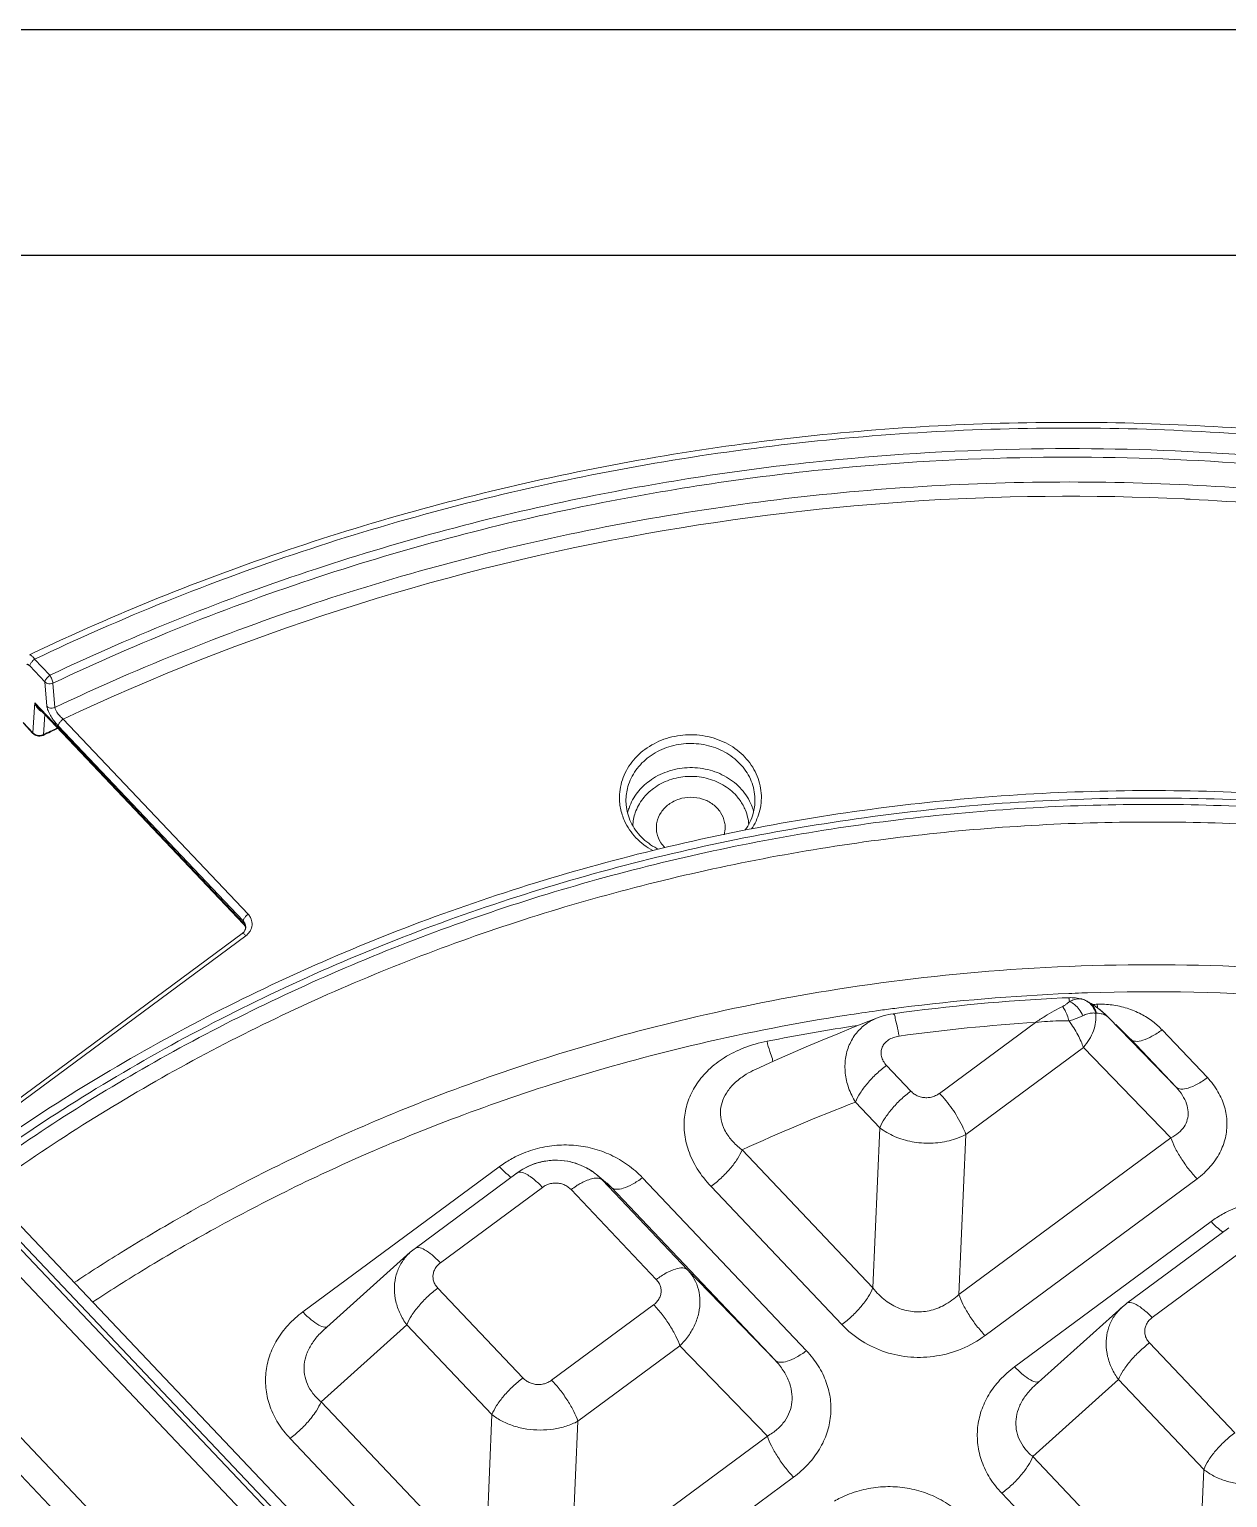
# Model space of a CAD drawing. Header units: millimetres. Extents: x 5536 to 6151, y 463 to 893.
# Drawn here: x 6034.56 to 6062.42, y 859.14 to 893.3 of the extents above; entities that cross this region are included whole.
import ezdxf

# ---------------------------------------------------------------- set-up
doc = ezdxf.new("R2010")
doc.units = ezdxf.units.MM
doc.header["$LTSCALE"] = 0.2
doc.layers.get('0').update_dxf_attribs({"lineweight": 18})
doc.layers.add('CAXA0層', color=7, linetype='Continuous', lineweight=25)

# ---------------------------------------------------------------- blocks, each defined once
blk = doc.blocks.new('321')
at = {"layer": 'CAXA0層'}
for p, q in [((-584, 410), (0, 410)), ((-579, 405), (-5, 405))]:
    blk.add_line(p, q, dxfattribs=at)

msp = doc.modelspace()

# ---------------------------------------------------------------- linework, layer by layer
for p, q in [((6034.622, 878.781), (6034.558, 878.75)), ((6034.681, 878.65), (6035.036, 878.276)), ((6034.567, 878.494), (6034.921, 878.12)), ((6034.921, 878.12), (6034.966, 877.554)), ((6035.107, 878.092), (6035.151, 877.526)), ((6034.676, 877.531), (6034.682, 877.631)), ((6034.682, 877.631), (6039.531, 872.513)), ((6034.636, 876.939), (6034.676, 877.531)), ((6039.541, 872.483), (6034.765, 877.525)), ((6034.916, 877.366), (6034.884, 876.894)), ((6034.411, 877.176), (6034.636, 876.939)), ((6034.418, 877.158), (6034.642, 876.921)), ((6035.229, 877.1), (6039.53, 872.56)), ((6035.343, 877.256), (6039.645, 872.715)), ((6034.771, 876.859), (6034.805, 876.859)), ((6048.43, 875.348), (6048.43, 875.349)), ((6039.53, 872.56), (6039.531, 872.513)), ((6039.505, 872.268), (6024.537, 861.192)), ((6039.594, 872.217), (6024.625, 861.142)), ((6039.588, 872.421), (6039.588, 872.42)), ((6059.03, 870.884), (6059.065, 870.885)), ((6059.069, 870.73), (6059.069, 870.73)), ((6059.178, 870.68), (6059.165, 870.687)), ((6057.953, 870.2), (6055.722, 868.549)), ((6059.649, 870.316), (6059.616, 870.348)), ((6059.649, 870.316), (6059.617, 870.347)), ((6059.649, 870.316), (6061.22, 868.693)), ((6059.819, 870.148), (6059.948, 870.02)), ((6060.146, 869.826), (6059.85, 870.118)), ((6059.948, 870.02), (6060.129, 869.842)), ((6060.129, 869.842), (6060.145, 869.826)), ((6060.145, 869.826), (6060.166, 869.806)), ((6060.146, 869.826), (6060.166, 869.806)), ((6060.166, 869.806), (6061.22, 868.693)), ((6060.895, 870.027), (6061.949, 868.914)), ((6059.066, 869.617), (6056.331, 867.593)), ((6059.066, 869.617), (6061.1, 867.516)), ((6051.876, 869.302), (6051.439, 869.104)), ((6055.056, 868.6), (6054.489, 869.198)), ((6054.333, 867.747), (6053.767, 868.345)), ((6054.333, 867.747), (6054.173, 864.023)), ((6056.331, 867.593), (6056.171, 863.869)), ((6056.171, 863.869), (6061.1, 867.516)), ((6054.173, 864.023), (6051.13, 867.235)), ((6040.918, 863.463), (6045.485, 866.842)), ((6045.898, 866.696), (6043.526, 864.941)), ((6047.72, 866.679), (6047.641, 866.736)), ((6032.987, 866.366), (6058.942, 838.965)), ((6059.034, 839.034), (6033.079, 866.434)), ((6044.116, 864.606), (6046.488, 866.361)), ((6047.957, 866.484), (6047.752, 866.653)), ((6047.883, 866.531), (6049.864, 864.44)), ((6047.95, 866.475), (6048.085, 866.364)), ((6048.085, 866.364), (6051.898, 862.339)), ((6048.814, 866.585), (6052.627, 862.56)), ((6053.451, 863.17), (6050.408, 866.382)), ((6061.71, 866.56), (6056.78, 862.913)), ((6033.712, 866.138), (6059.309, 839.116)), ((6047.154, 866.31), (6049.134, 864.219)), ((6033.076, 865.619), (6058.66, 838.61)), ((6062.035, 865.565), (6057.468, 862.187)), ((6062.448, 865.42), (6060.076, 863.665)), ((6060.666, 863.33), (6063.038, 865.085)), ((6041.398, 863.038), (6043.416, 864.851)), ((6049.864, 864.44), (6051.898, 862.339)), ((6046.036, 861.927), (6044.056, 864.017)), ((6049.074, 863.63), (6046.702, 861.875)), ((6057.948, 861.761), (6059.966, 863.575)), ((6043.333, 863.164), (6041.341, 861.374)), ((6045.314, 861.074), (6043.333, 863.164)), ((6049.684, 862.675), (6047.312, 860.919)), ((6049.684, 862.675), (6051.718, 860.574)), ((6060.606, 862.741), (6062.586, 860.65)), ((6033.001, 861.971), (6057.376, 836.238)), ((6059.883, 861.888), (6057.891, 860.098)), ((6061.864, 859.797), (6059.883, 861.888)), ((6032.789, 861.324), (6057, 835.765)), ((6045.154, 857.349), (6041.341, 861.374)), ((6045.314, 861.074), (6045.154, 857.349)), ((6047.312, 860.919), (6047.151, 857.195)), ((6051.718, 860.574), (6047.151, 857.195)), ((6044.431, 856.496), (6040.619, 860.521)), ((6057.891, 860.098), (6061.704, 856.073)), ((6052.327, 859.618), (6047.761, 856.239)), ((6061.864, 859.797), (6061.704, 856.073)), ((6060.981, 855.22), (6057.169, 859.245))]:
    msp.add_line(p, q)
for points in [[(6034.642, 876.921), (6034.651, 876.912), (6034.677, 876.892), (6034.706, 876.876), (6034.738, 876.865), (6034.771, 876.859)], [(6034.805, 876.859), (6034.838, 876.864), (6034.87, 876.875), (6034.877, 876.878)], [(6059.165, 870.688), (6059.161, 870.69), (6059.139, 870.701), (6059.117, 870.711), (6059.094, 870.721), (6059.069, 870.73)], [(6059.38, 870.55), (6059.311, 870.598), (6059.244, 870.642), (6059.178, 870.68)], [(6059.516, 870.441), (6059.448, 870.497), (6059.38, 870.55)], [(6059.617, 870.347), (6059.583, 870.38), (6059.516, 870.441)], [(6054.278, 870.305), (6054.08, 870.228), (6053.72, 870.085), (6053.357, 869.937), (6052.991, 869.785), (6052.622, 869.628), (6052.251, 869.467), (6051.876, 869.302)], [(6054.647, 870.401), (6054.582, 870.391), (6054.436, 870.358), (6054.296, 870.313), (6054.277, 870.305)], [(6059.37, 870.412), (6059.368, 870.412), (6059.365, 870.411), (6059.363, 870.411), (6059.36, 870.41), (6059.358, 870.409), (6059.355, 870.408)], [(6047.641, 866.736), (6047.51, 866.815), (6047.371, 866.881), (6047.226, 866.932), (6047.076, 866.968), (6046.923, 866.989), (6046.768, 866.993), (6046.613, 866.982), (6046.461, 866.955), (6046.311, 866.913), (6046.167, 866.855), (6046.03, 866.783), (6045.898, 866.696)], [(6043.526, 864.941), (6043.502, 864.923), (6043.415, 864.851)], [(6060.076, 863.665), (6060.052, 863.646), (6059.965, 863.574)]]:
    msp.add_lwpolyline(points)
for centre, radius, start, end in [((6058.742, 826.524), 55.918, 87.2614, 100.5345), ((6058.746, 826.482), 55.959, 87.1304, 87.2678), ((6058.337, 828.434), 53.965, 100.483, 115.2189), ((6034.916, 878.333), 0.395, 126.5528, 134.0451), ((6034.137, 878.249), 0.676, 36.3335, 38.4595), ((6057.614, 829.099), 52.913, 115.0334, 115.4489), ((6057.629, 829.098), 52.932, 115.0516, 115.449), ((6034.795, 877.082), 0.209, 289.2281, 295.2464), ((6050.11, 874.733), 0.627, 344.6529, 0.6543), ((6039.369, 872.36), 0.222, 35.7949, 43.4497), ((6039.364, 872.459), 0.238, 306.4814, 311.4544), ((6039.443, 872.371), 0.146, 5.9615, 16.1542), ((6039.419, 872.42), 0.169, 346.785, 352.0764), ((6039.39, 872.371), 0.199, 6.3387, 10.9681), ((6039.426, 872.419), 0.162, 352.0434, 0.5649), ((6039.366, 872.525), 0.383, 306.4881, 314.0419), ((6060.661, 824.429), 46.483, 92.3878, 97.2097), ((6060.633, 827.369), 43.447, 92.5105, 92.7148), ((6060.666, 824.347), 46.566, 92.0122, 92.3889), ((6058.774, 869.776), 0.999, 74.9033, 92.511), ((6060.666, 824.34), 46.573, 91.8531, 91.9696), ((6060.674, 824.564), 46.349, 79.6481, 91.8719), ((6060.638, 824.628), 46.284, 97.4586, 97.9277), ((6060.642, 824.598), 46.314, 97.2127, 97.4586), ((6060.628, 827.454), 43.362, 92.7134, 97.9279), ((6058.395, 870.95), 0.424, 296.6101, 299.4365), ((6059.176, 869.728), 1.051, 113.0992, 114.4472), ((6058.986, 870.564), 0.183, 74.9303, 79.5621), ((6058.932, 870.327), 0.426, 53.418, 71.2011), ((6058.975, 870.34), 0.395, 51.0719, 61.2888), ((6060.665, 824.431), 46.208, 91.5812, 91.724), ((6058.876, 870.288), 0.494, 14.0467, 20.3835), ((6058.918, 870.303), 0.465, 13.563, 19.9538), ((6059.45, 868.46), 2.163, 82.5115, 91.6022), ((6086.151, 871.498), 26.776, 181.8752, 182.0554), ((6058.253, 868.971), 1.938, 51.215, 53.5653), ((6058.234, 868.947), 1.968, 48.8621, 51.2171), ((6060.607, 824.905), 45.73, 98.5301, 101.2183), ((6060.618, 827.963), 42.321, 93.6107, 97.9298), ((6059.378, 869.841), 0.571, 87.0236, 90.8083), ((6058.224, 868.935), 1.984, 46.532, 48.8626), ((6058.218, 868.929), 1.992, 45.4161, 46.533), ((6072.48, 820.194), 51.66, 111.2373, 114.4108), ((6047.017, 864.77), 2.577, 122.966, 126.4942), ((6047.453, 868.703), 2.708, 223.3974, 225.3914), ((6047.025, 864.759), 2.59, 119.4982, 122.9674), ((6046.801, 865.477), 1.515, 123.2007, 127.1755), ((6046.804, 865.472), 1.522, 115.2953, 123.2049), ((6046.807, 865.508), 1.484, 47.5855, 52.0616), ((6048.304, 864.792), 1.904, 121.8578, 122.6515), ((6046.814, 865.514), 1.475, 43.5431, 47.588), ((6047.055, 865.39), 1.418, 47.0817, 50.4684), ((6047.065, 865.401), 1.403, 43.3653, 47.0837), ((6063.569, 863.492), 2.579, 122.9764, 126.4908), ((6063.575, 863.482), 2.591, 119.5176, 122.9779), ((6064.003, 867.426), 2.708, 223.3973, 225.3913), ((6063.064, 866.394), 1.311, 233.9262, 235.0047), ((6059.129, 860.447), 1.767, 131.9572, 133.5126)]:
    msp.add_arc(centre, radius, start, end)
for points, knots in [([(6109.068, 844.267), (6108.829, 846.207), (6108.059, 850.075), (6106.067, 855.671), (6103.267, 860.987), (6099.71, 865.931), (6095.456, 870.421), (6090.578, 874.38), (6085.16, 877.742), (6079.295, 880.452), (6073.081, 882.464), (6066.623, 883.745), (6060.03, 884.273), (6053.413, 884.041), (6046.884, 883.051), (6040.576, 881.327), (6036.555, 879.701), (6034.622, 878.781)], [0, 0, 0, 0, 13230.204852, 26567.015926, 40060.894135, 53748.911676, 67655.494299, 81787.839476, 96139.152647, 110687.655986, 125399.909521, 140232.502062, 155135.13284, 170053.443041, 184932.457001, 199718.743307, 214202.945581, 214202.945581, 214202.945581, 214202.945581]), ([(6034.681, 878.65), (6036.698, 879.612), (6040.874, 881.292), (6047.413, 883.031), (6054.147, 883.979), (6060.956, 884.12), (6067.72, 883.453), (6074.32, 881.992), (6080.64, 879.759), (6086.565, 876.795), (6091.986, 873.153), (6096.804, 868.897), (6100.931, 864.104), (6104.292, 858.858), (6106.824, 853.256), (6108.219, 848.317), (6108.707, 845.283), (6108.833, 844.238)], [0, 0, 0, 0, 15110.555752, 30347.202588, 45657.869321, 60991.477822, 76294.12151, 91514.383011, 106601.911991, 121510.416948, 136198.767475, 150646.727027, 164854.590661, 178840.509155, 192635.329591, 206286.00108, 213403.311185, 213403.311185, 213403.311185, 213403.311185]), ([(6108.461, 842.489), (6108.342, 844.043), (6107.855, 847.604), (6106.331, 853.053), (6103.792, 858.677), (6100.426, 863.91), (6096.334, 868.638), (6091.645, 872.769), (6086.527, 876.223), (6081.232, 878.933), (6076.044, 880.905), (6071.137, 882.24), (6066.512, 883.073), (6062.027, 883.512), (6057.461, 883.598), (6052.543, 883.288), (6047.054, 882.434), (6041.082, 880.842), (6037.046, 879.23), (6035.036, 878.276)], [0, 0, 0, 0, 11856.998918, 27267.129325, 42867.515249, 58617.938635, 74437.982248, 90270.972605, 106022.512779, 121280.832587, 135418.686165, 148164.692301, 159908.513379, 171122.29924, 182410.171615, 194609.261732, 208564.175585, 224598.605154, 241523.176017, 241523.176017, 241523.176017, 241523.176017]), ([(6108.225, 835.526), (6108.412, 837.362), (6108.528, 841.226), (6107.83, 847.077), (6106.189, 852.945), (6103.658, 858.552), (6100.301, 863.77), (6096.223, 868.483), (6091.547, 872.602), (6086.445, 876.045), (6081.166, 878.748), (6075.993, 880.714), (6071.101, 882.044), (6066.49, 882.875), (6062.018, 883.313), (6057.467, 883.399), (6052.563, 883.09), (6047.091, 882.238), (6041.137, 880.651), (6037.112, 879.044), (6035.107, 878.092)], [0, 0, 0, 0, 13859.603902, 28910.102045, 44075.168964, 59427.452608, 74927.339082, 90495.704952, 106076.828688, 121577.828049, 136593.485856, 150506.594999, 163050.09114, 174607.326792, 185642.871548, 196751.141932, 208755.832404, 222488.040392, 238266.522015, 254927.820591, 254927.820591, 254927.820591, 254927.820591]), ([(6099.398, 864.091), (6098.63, 865.06), (6096.426, 867.614), (6092.35, 871.391), (6087.013, 875.143), (6081.145, 878.214), (6074.857, 880.547), (6068.27, 882.099), (6061.505, 882.843), (6054.684, 882.764), (6047.93, 881.864), (6041.366, 880.156), (6037.175, 878.487), (6035.151, 877.526)], [0, 0, 0, 0, 8362.400845, 22784.821985, 37451.497823, 52355.194797, 67448.705822, 82680.979859, 98002.093186, 113360.086904, 128698.79567, 143964.485196, 159111.671766, 159111.671766, 159111.671766, 159111.671766]), ([(6099.16, 863.897), (6098.41, 864.84), (6096.235, 867.358), (6092.204, 871.099), (6086.9, 874.832), (6081.069, 877.889), (6074.82, 880.213), (6068.274, 881.762), (6063.797, 882.258), (6061.547, 882.371)], [0, 0, 0, 0, 8757.820673, 24179.53348, 39862.177075, 55798.238253, 71937.445146, 88225.295208, 104608.492253, 104608.492253, 104608.492253, 104608.492253]), ([(6034.559, 878.75), (6034.559, 878.751), (6034.572, 878.759), (6034.595, 878.742), (6034.61, 878.73), (6034.613, 878.727)], [0, 0, 0, 0, 745.194022, 37972.876873, 49272.216091, 49272.216091, 49272.216091, 49272.216091]), ([(6034.613, 878.727), (6034.622, 878.719), (6034.64, 878.701), (6034.657, 878.681), (6034.666, 878.67)], [0, 0, 0, 0, 15548.827102, 35237.293618, 35237.293618, 35237.293618, 35237.293618]), ([(6034.502, 878.519), (6034.503, 878.525), (6034.524, 878.538), (6034.545, 878.514), (6034.56, 878.501), (6034.567, 878.494)], [0, 0, 0, 0, 11347.850891, 31922.059455, 49272.37916, 49272.37916, 49272.37916, 49272.37916]), ([(6034.642, 878.616), (6034.636, 878.61), (6034.613, 878.587), (6034.586, 878.552), (6034.571, 878.52), (6034.568, 878.508)], [0, 0, 0, 0, 9678.901291, 35976.819765, 49272.733591, 49272.733591, 49272.733591, 49272.733591]), ([(6035.036, 878.276), (6035.015, 878.26), (6034.979, 878.227), (6034.939, 878.175), (6034.921, 878.137), (6034.921, 878.12)], [0, 0, 0, 0, 19121.555885, 36938.78465, 49276.68056, 49276.68056, 49276.68056, 49276.68056]), ([(6035.107, 878.092), (6035.087, 878.083), (6035.042, 878.071), (6034.975, 878.081), (6034.936, 878.105), (6034.921, 878.12)], [0, 0, 0, 0, 16736.460336, 33411.769154, 49277.577622, 49277.577622, 49277.577622, 49277.577622]), ([(6035.036, 878.276), (6035.044, 878.262), (6035.06, 878.233), (6035.082, 878.186), (6035.099, 878.139), (6035.106, 878.107), (6035.107, 878.092)], [0, 0, 0, 0, 14912.952825, 31830.879115, 48735.768731, 62495.447125, 62495.447125, 62495.447125, 62495.447125]), ([(6034.682, 877.631), (6034.691, 877.618), (6034.707, 877.594), (6034.732, 877.562), (6034.751, 877.539), (6034.762, 877.528), (6034.765, 877.525)], [0, 0, 0, 0, 21379.343724, 40346.267948, 57221.399436, 62494.377195, 62494.377195, 62494.377195, 62494.377195]), ([(6034.682, 877.631), (6034.687, 877.62), (6034.696, 877.599), (6034.711, 877.57), (6034.726, 877.546), (6034.74, 877.525), (6034.755, 877.507), (6034.768, 877.491), (6034.782, 877.478), (6034.797, 877.465), (6034.812, 877.454), (6034.828, 877.444), (6034.842, 877.437), (6034.85, 877.434), (6034.852, 877.434)], [0, 0, 0, 0, 23491.163403, 44081.033388, 62216.350475, 78334.552716, 92856.394236, 106183.059944, 118697.739166, 130767.296684, 142754.802213, 155033.149122, 167995.375, 171510.658726, 171510.658726, 171510.658726, 171510.658726]), ([(6034.966, 877.554), (6034.966, 877.543), (6034.971, 877.518), (6034.983, 877.477), (6035.004, 877.426), (6035.033, 877.367), (6035.073, 877.3), (6035.119, 877.232), (6035.172, 877.164), (6035.21, 877.121), (6035.229, 877.1)], [0, 0, 0, 0, 7192.482706, 16541.581796, 28558.463314, 43352.428125, 60528.228605, 79214.407895, 98345.932879, 117008.815539, 117008.815539, 117008.815539, 117008.815539]), ([(6035.151, 877.526), (6035.131, 877.517), (6035.086, 877.506), (6035.019, 877.515), (6034.981, 877.539), (6034.966, 877.554)], [0, 0, 0, 0, 16737.339966, 33413.221478, 49279.598449, 49279.598449, 49279.598449, 49279.598449]), ([(6035.151, 877.526), (6035.152, 877.52), (6035.155, 877.504), (6035.164, 877.479), (6035.179, 877.448), (6035.201, 877.412), (6035.229, 877.373), (6035.263, 877.332), (6035.302, 877.293), (6035.329, 877.268), (6035.343, 877.256)], [0, 0, 0, 0, 7023.688187, 16157.602433, 27954.323427, 42578.956195, 59695.584277, 78478.691365, 97886.751876, 117012.703416, 117012.703416, 117012.703416, 117012.703416]), ([(6034.636, 876.939), (6034.645, 876.928), (6034.669, 876.908), (6034.712, 876.886), (6034.752, 876.876), (6034.776, 876.874), (6034.782, 876.873)], [0, 0, 0, 0, 16391.500682, 34734.203845, 55203.133136, 62496.984718, 62496.984718, 62496.984718, 62496.984718]), ([(6035.343, 877.256), (6035.323, 877.241), (6035.286, 877.207), (6035.246, 877.155), (6035.229, 877.117), (6035.229, 877.1)], [0, 0, 0, 0, 19380.789358, 37046.94217, 49282.275686, 49282.275686, 49282.275686, 49282.275686]), ([(6034.782, 876.873), (6034.796, 876.873), (6034.823, 876.874), (6034.85, 876.881), (6034.863, 876.885)], [0, 0, 0, 0, 17136.56004, 35242.816613, 35242.816613, 35242.816613, 35242.816613]), ([(6048.872, 876.551), (6049.006, 876.65), (6049.311, 876.81), (6049.817, 876.912), (6050.335, 876.873), (6050.814, 876.695), (6051.21, 876.394), (6051.484, 875.996), (6051.603, 875.539), (6051.571, 875.228), (6051.529, 875.081)], [0, 0, 0, 0, 15015.065572, 30408.514006, 45860.256603, 61049.100745, 75743.633149, 89886.18833, 103634.57046, 117315.668329, 117315.668329, 117315.668329, 117315.668329]), ([(6048.969, 876.379), (6049.091, 876.469), (6049.368, 876.614), (6049.828, 876.707), (6050.298, 876.672), (6050.734, 876.51), (6051.095, 876.236), (6051.343, 875.875), (6051.423, 875.57), (6051.43, 875.406), (6051.43, 875.38)], [0, 0, 0, 0, 16571.929935, 33586.788046, 50666.365664, 67455.689485, 83698.875445, 99331.940116, 114529.075392, 117317.775017, 117317.775017, 117317.775017, 117317.775017]), ([(6048.342, 875.032), (6048.311, 875.129), (6048.261, 875.381), (6048.304, 875.798), (6048.514, 876.227), (6048.742, 876.455), (6048.872, 876.551)], [0, 0, 0, 0, 11210.37102, 27918.961913, 44983.819181, 62649.893918, 62649.893918, 62649.893918, 62649.893918]), ([(6048.43, 875.349), (6048.429, 875.462), (6048.464, 875.718), (6048.644, 876.084), (6048.851, 876.292), (6048.969, 876.379)], [0, 0, 0, 0, 13915.890206, 31349.436131, 49399.04325, 49399.04325, 49399.04325, 49399.04325]), ([(6048.975, 875.816), (6049.099, 875.909), (6049.383, 876.056), (6049.854, 876.147), (6050.333, 876.104), (6050.774, 875.93), (6051.132, 875.642), (6051.32, 875.344), (6051.382, 875.161), (6051.394, 875.115)], [0, 0, 0, 0, 16566.488895, 33546.607435, 50574.725758, 67287.37665, 83432.775922, 98963.999606, 104064.294802, 104064.294802, 104064.294802, 104064.294802]), ([(6049.072, 875.645), (6049.184, 875.728), (6049.439, 875.861), (6049.863, 875.942), (6050.294, 875.903), (6050.691, 875.747), (6050.945, 875.542), (6051.057, 875.401), (6051.083, 875.364)], [0, 0, 0, 0, 16833.051099, 34062.253158, 51339.338624, 68296.103351, 84677.121298, 89993.594752, 89993.594752, 89993.594752, 89993.594752]), ([(6093.495, 862.249), (6092.185, 863.599), (6089.317, 866.166), (6084.478, 869.427), (6079.134, 872.071), (6073.423, 874.023), (6067.459, 875.245), (6061.358, 875.715), (6055.24, 875.423), (6049.228, 874.374), (6043.437, 872.59), (6038.012, 870.118), (6034.67, 868.028), (6033.102, 866.893)], [0, 0, 0, 0, 13652.781969, 27825.203984, 42216.545634, 56790.473196, 71498.188812, 86281.469584, 101077.537959, 115822.521443, 130455.870746, 144924.852889, 158964.201551, 158964.201551, 158964.201551, 158964.201551]), ([(6048.468, 875.071), (6048.478, 875.11), (6048.527, 875.281), (6048.678, 875.554), (6048.872, 875.74), (6048.975, 875.816)], [0, 0, 0, 0, 6468.450318, 28742.563625, 49401.489738, 49401.489738, 49401.489738, 49401.489738]), ([(6048.588, 874.777), (6048.593, 874.879), (6048.637, 875.104), (6048.804, 875.408), (6048.979, 875.576), (6049.072, 875.645)], [0, 0, 0, 0, 14770.791418, 32715.917843, 49402.473404, 49402.473404, 49402.473404, 49402.473404]), ([(6093.34, 862.092), (6092.015, 863.466), (6089.138, 866.047), (6084.299, 869.306), (6078.993, 871.928), (6073.326, 873.863), (6067.406, 875.075), (6061.351, 875.541), (6055.28, 875.251), (6049.312, 874.212), (6043.562, 872.442), (6038.145, 869.974), (6034.798, 867.878), (6033.217, 866.728)], [0, 0, 0, 0, 13908.101978, 28039.627937, 42378.712134, 56896.383632, 71549.938508, 86280.352993, 101023.103017, 115713.137647, 130296.032994, 144725.929731, 158964.897739, 158964.897739, 158964.897739, 158964.897739]), ([(6093.416, 861.782), (6092.207, 863.054), (6089.596, 865.458), (6085.219, 868.553), (6080.424, 871.116), (6075.292, 873.105), (6069.911, 874.485), (6064.371, 875.236), (6058.766, 875.343), (6053.192, 874.805), (6047.741, 873.631), (6042.506, 871.841), (6037.634, 869.493), (6034.632, 867.57), (6033.233, 866.547)], [0, 0, 0, 0, 13821.613159, 27862.60812, 42110.495646, 56537.069841, 71103.979205, 85764.341803, 100465.983319, 115154.352856, 129775.567743, 144279.703817, 158623.677721, 172274.342312, 172274.342312, 172274.342312, 172274.342312]), ([(6048.43, 875.349), (6048.431, 875.319), (6048.439, 875.151), (6048.524, 874.845), (6048.778, 874.491), (6049.027, 874.309), (6049.17, 874.235), (6049.182, 874.229)], [0, 0, 0, 0, 4875.299477, 27366.773809, 50498.968271, 74529.051307, 76725.624379, 76725.624379, 76725.624379, 76725.624379]), ([(6049.424, 875.272), (6049.355, 875.221), (6049.234, 875.096), (6049.148, 874.894), (6049.137, 874.766), (6049.137, 874.722)], [0, 0, 0, 0, 20009.714728, 39249.41685, 49407.094922, 49407.094922, 49407.094922, 49407.094922]), ([(6050.737, 874.74), (6050.736, 874.778), (6050.724, 874.899), (6050.642, 875.096), (6050.459, 875.287), (6050.214, 875.41), (6049.939, 875.452), (6049.663, 875.41), (6049.497, 875.326), (6049.424, 875.272)], [0, 0, 0, 0, 6957.965799, 22063.478475, 37759.812957, 54113.635135, 70892.615082, 87686.769191, 104079.98297, 104079.98297, 104079.98297, 104079.98297]), ([(6051.201, 874.673), (6051.202, 874.675), (6051.285, 874.791), (6051.398, 875.021), (6051.431, 875.271), (6051.43, 875.379)], [0, 0, 0, 0, 396.279653, 28124.640276, 49426.413111, 49426.413111, 49426.413111, 49426.413111]), ([(6049.054, 874.196), (6048.91, 874.276), (6048.649, 874.474), (6048.433, 874.788), (6048.358, 874.983), (6048.342, 875.032)], [0, 0, 0, 0, 21780.198986, 42605.269771, 49402.097769, 49402.097769, 49402.097769, 49402.097769]), ([(6092.776, 861.884), (6091.579, 863.108), (6089.001, 865.42), (6084.701, 868.394), (6080.006, 870.857), (6074.993, 872.769), (6069.744, 874.098), (6064.345, 874.823), (6058.884, 874.933), (6053.45, 874.427), (6048.131, 873.311), (6043.014, 871.605), (6038.183, 869.335), (6035.183, 867.456), (6033.758, 866.435)], [0, 0, 0, 0, 13792.079887, 27800.400756, 42009.861429, 56393.138087, 70912.782331, 85523.420227, 100174.709384, 114814.061999, 129389.462841, 143852.527347, 158161.198718, 172282.144129, 172282.144129, 172282.144129, 172282.144129]), ([(6049.137, 874.722), (6049.137, 874.684), (6049.15, 874.563), (6049.217, 874.402), (6049.3, 874.3), (6049.334, 874.265)], [0, 0, 0, 0, 11153.661244, 35367.889371, 49408.848121, 49408.848121, 49408.848121, 49408.848121]), ([(6039.645, 872.715), (6039.624, 872.7), (6039.587, 872.666), (6039.547, 872.614), (6039.53, 872.576), (6039.53, 872.56)], [0, 0, 0, 0, 19400.502671, 37084.625381, 49332.404111, 49332.404111, 49332.404111, 49332.404111]), ([(6039.53, 872.56), (6039.549, 872.54), (6039.578, 872.496), (6039.588, 872.445), (6039.588, 872.421)], [0, 0, 0, 0, 18811.025895, 35282.545844, 35282.545844, 35282.545844, 35282.545844]), ([(6039.541, 872.483), (6039.551, 872.472), (6039.568, 872.45), (6039.579, 872.425), (6039.583, 872.412)], [0, 0, 0, 0, 18253.072328, 35282.748232, 35282.748232, 35282.748232, 35282.748232]), ([(6039.585, 872.409), (6039.583, 872.418), (6039.576, 872.447), (6039.561, 872.474), (6039.55, 872.49)], [0, 0, 0, 0, 11517.292285, 35282.89191, 35282.89191, 35282.89191, 35282.89191]), ([(6039.697, 872.644), (6039.704, 872.632), (6039.73, 872.576), (6039.748, 872.462), (6039.707, 872.336), (6039.655, 872.272), (6039.632, 872.25)], [0, 0, 0, 0, 6420.282452, 27023.407375, 48508.348851, 62570.234415, 62570.234415, 62570.234415, 62570.234415]), ([(6039.594, 872.217), (6039.579, 872.233), (6039.557, 872.252), (6039.522, 872.276), (6039.511, 872.27)], [0, 0, 0, 0, 22329.189054, 35283.121108, 35283.121108, 35283.121108, 35283.121108]), ([(6039.571, 872.344), (6039.565, 872.332), (6039.55, 872.309), (6039.532, 872.29), (6039.521, 872.281)], [0, 0, 0, 0, 17431.367659, 35282.979685, 35282.979685, 35282.979685, 35282.979685]), ([(6039.584, 872.381), (6039.582, 872.375), (6039.579, 872.362), (6039.573, 872.35), (6039.571, 872.344)], [0, 0, 0, 0, 17641.962369, 35283.102487, 35283.102487, 35283.102487, 35283.102487]), ([(6035.6, 864.145), (6035.959, 864.384), (6036.854, 864.958), (6038.345, 865.837), (6040.133, 866.785), (6042.121, 867.719), (6044.378, 868.64), (6046.98, 869.533), (6050.003, 870.357), (6053.508, 871.047), (6057.479, 871.497), (6061.788, 871.598), (6066.209, 871.285), (6070.487, 870.57), (6074.394, 869.54), (6077.801, 868.325), (6080.695, 867.037), (6083.145, 865.741), (6085.236, 864.466), (6087.047, 863.22), (6088.649, 861.993), (6089.87, 860.96), (6090.561, 860.333), (6090.785, 860.124)], [0, 0, 0, 0, 6427.759863, 15842.528926, 25773.632868, 36560.004759, 48545.522139, 62077.924867, 77507.840349, 95181.938247, 115245.960564, 136967.519298, 159299.921934, 181168.679637, 201486.699119, 219404.3526, 234996.555889, 248626.807987, 260661.054608, 271456.068592, 281361.052666, 290717.509348, 295267.863793, 295267.863793, 295267.863793, 295267.863793]), ([(6036.029, 863.692), (6036.404, 863.938), (6037.305, 864.51), (6038.794, 865.378), (6040.554, 866.3), (6042.514, 867.211), (6044.739, 868.108), (6047.301, 868.976), (6050.273, 869.775), (6052.645, 870.234), (6054.026, 870.437), (6054.255, 870.469)], [0, 0, 0, 0, 8997.228513, 21436.260553, 34593.167546, 48903.427554, 64808.520346, 82754.530135, 103193.79966, 126574.957425, 131222.235705, 131222.235705, 131222.235705, 131222.235705]), ([(6058.585, 870.571), (6058.518, 870.537), (6058.38, 870.464), (6058.169, 870.34), (6058.026, 870.249), (6057.953, 870.2)], [0, 0, 0, 0, 15159.331945, 31694.121331, 49498.584971, 49498.584971, 49498.584971, 49498.584971]), ([(6058.585, 870.571), (6058.605, 870.542), (6058.644, 870.475), (6058.693, 870.362), (6058.721, 870.279), (6058.734, 870.235)], [0, 0, 0, 0, 14168.558651, 31049.574802, 49502.382319, 49502.382319, 49502.382319, 49502.382319]), ([(6058.741, 870.685), (6058.725, 870.67), (6058.692, 870.642), (6058.646, 870.607), (6058.615, 870.588), (6058.603, 870.581)], [0, 0, 0, 0, 18606.980459, 37321.756135, 49502.375225, 49502.375225, 49502.375225, 49502.375225]), ([(6058.741, 870.685), (6058.739, 870.705), (6058.736, 870.726), (6058.734, 870.762), (6058.728, 870.763)], [0, 0, 0, 0, 27773.374987, 35405.528609, 35405.528609, 35405.528609, 35405.528609]), ([(6058.931, 870.744), (6058.907, 870.741), (6058.85, 870.728), (6058.795, 870.708), (6058.763, 870.695)], [0, 0, 0, 0, 14577.130787, 35406.184221, 35406.184221, 35406.184221, 35406.184221]), ([(6058.861, 870.614), (6058.901, 870.581), (6058.976, 870.501), (6059.03, 870.407), (6059.053, 870.356)], [0, 0, 0, 0, 17141.624663, 35407.147683, 35407.147683, 35407.147683, 35407.147683]), ([(6059.019, 870.744), (6059.001, 870.747), (6058.971, 870.748), (6058.942, 870.746), (6058.931, 870.744)], [0, 0, 0, 0, 22567.999772, 35406.929293, 35406.929293, 35406.929293, 35406.929293]), ([(6059.069, 870.73), (6059.061, 870.732), (6059.05, 870.736), (6059.038, 870.739), (6059.034, 870.74)], [0, 0, 0, 0, 23600.417136, 35407.525374, 35407.525374, 35407.525374, 35407.525374]), ([(6059.404, 870.53), (6059.362, 870.561), (6059.277, 870.618), (6059.188, 870.668), (6059.143, 870.691)], [0, 0, 0, 0, 17900.55084, 35408.939305, 35408.939305, 35408.939305, 35408.939305]), ([(6059.732, 870.605), (6059.85, 870.589), (6060.083, 870.538), (6060.404, 870.406), (6060.677, 870.233), (6060.83, 870.096), (6060.895, 870.027)], [0, 0, 0, 0, 16990.933258, 33722.698049, 49219.057354, 62802.866976, 62802.866976, 62802.866976, 62802.866976]), ([(6053.767, 868.345), (6053.702, 868.449), (6053.597, 868.667), (6053.517, 869.013), (6053.521, 869.357), (6053.609, 869.677), (6053.775, 869.958), (6054.005, 870.173), (6054.186, 870.27), (6054.277, 870.305)], [0, 0, 0, 0, 16466.354557, 32348.162732, 47594.757961, 62299.311595, 76681.011881, 91033.299528, 104175.039022, 104175.039022, 104175.039022, 104175.039022]), ([(6054.78, 869.879), (6054.766, 869.961), (6054.746, 870.109), (6054.688, 870.257), (6054.688, 870.384), (6054.651, 870.393), (6054.647, 870.393)], [0, 0, 0, 0, 28910.414366, 49970.267571, 61272.667701, 62743.850155, 62743.850155, 62743.850155, 62743.850155]), ([(6058.734, 870.235), (6058.653, 870.237), (6058.484, 870.237), (6058.223, 870.226), (6058.045, 870.21), (6057.953, 870.2)], [0, 0, 0, 0, 15473.988507, 32011.209567, 49499.887275, 49499.887275, 49499.887275, 49499.887275]), ([(6059.053, 870.356), (6059.019, 870.34), (6058.95, 870.31), (6058.845, 870.268), (6058.771, 870.245), (6058.734, 870.235)], [0, 0, 0, 0, 16057.308491, 32658.508142, 49505.054827, 49505.054827, 49505.054827, 49505.054827]), ([(6058.734, 870.235), (6058.772, 870.181), (6058.843, 870.075), (6058.936, 869.916), (6059.012, 869.764), (6059.051, 869.664), (6059.066, 869.617)], [0, 0, 0, 0, 17466.869613, 34139.199012, 49418.855049, 62790.803715, 62790.803715, 62790.803715, 62790.803715]), ([(6059.355, 870.408), (6059.33, 870.417), (6059.267, 870.422), (6059.164, 870.401), (6059.091, 870.373), (6059.053, 870.356)], [0, 0, 0, 0, 12829.824499, 29290.930987, 49507.656922, 49507.656922, 49507.656922, 49507.656922]), ([(6059.355, 870.408), (6059.362, 870.342), (6059.358, 870.203), (6059.305, 869.996), (6059.207, 869.796), (6059.117, 869.674), (6059.066, 869.617)], [0, 0, 0, 0, 14556.720539, 29981.160522, 46146.370191, 62794.384099, 62794.384099, 62794.384099, 62794.384099]), ([(6059.649, 870.316), (6059.626, 870.338), (6059.573, 870.376), (6059.51, 870.396), (6059.478, 870.402)], [0, 0, 0, 0, 17357.848374, 35411.475194, 35411.475194, 35411.475194, 35411.475194]), ([(6050.408, 866.382), (6050.288, 866.509), (6050.082, 866.771), (6049.873, 867.201), (6049.776, 867.629), (6049.781, 868.039), (6049.881, 868.426), (6050.071, 868.786), (6050.351, 869.114), (6050.722, 869.399), (6051.182, 869.627), (6051.527, 869.726), (6051.71, 869.762)], [0, 0, 0, 0, 16539.094427, 31470.204945, 45101.889244, 57832.652066, 70142.210576, 82727.377835, 96178.612422, 110831.785124, 126960.692346, 144718.558087, 144718.558087, 144718.558087, 144718.558087]), ([(6051.71, 869.762), (6051.73, 869.682), (6051.76, 869.54), (6051.833, 869.391), (6051.84, 869.308), (6051.849, 869.289)], [0, 0, 0, 0, 24980.010139, 43291.329423, 49445.473492, 49445.473492, 49445.473492, 49445.473492]), ([(6054.489, 869.198), (6054.46, 869.229), (6054.411, 869.294), (6054.366, 869.404), (6054.356, 869.516), (6054.383, 869.624), (6054.444, 869.719), (6054.534, 869.796), (6054.649, 869.853), (6054.735, 869.873), (6054.78, 869.879)], [0, 0, 0, 0, 15625.119898, 30055.16174, 43603.811655, 56844.65606, 70434.36261, 84919.452212, 100597.35912, 117468.584223, 117468.584223, 117468.584223, 117468.584223]), ([(6060.895, 870.027), (6060.82, 869.971), (6060.678, 869.877), (6060.47, 869.783), (6060.297, 869.745), (6060.194, 869.777), (6060.166, 869.806)], [0, 0, 0, 0, 21785.073547, 39881.383759, 53336.495964, 62808.599271, 62808.599271, 62808.599271, 62808.599271]), ([(6051.13, 867.235), (6051.042, 867.302), (6050.887, 867.441), (6050.72, 867.681), (6050.631, 867.927), (6050.619, 868.169), (6050.675, 868.401), (6050.796, 868.62), (6050.981, 868.824), (6051.203, 868.986), (6051.365, 869.071), (6051.439, 869.104)], [0, 0, 0, 0, 18171.359799, 33896.797011, 47795.506894, 60629.460622, 73224.875665, 86549.765576, 101404.505174, 118241.926846, 131477.230128, 131477.230128, 131477.230128, 131477.230128]), ([(6054.489, 869.198), (6054.408, 869.138), (6054.251, 869.007), (6054.045, 868.791), (6053.879, 868.571), (6053.796, 868.419), (6053.767, 868.345)], [0, 0, 0, 0, 16930.502655, 33927.550499, 49598.167538, 62741.883975, 62741.883975, 62741.883975, 62741.883975]), ([(6061.949, 868.914), (6061.875, 868.858), (6061.732, 868.764), (6061.524, 868.671), (6061.351, 868.632), (6061.248, 868.664), (6061.22, 868.693)], [0, 0, 0, 0, 21790.851887, 39891.849129, 53350.391862, 62824.928461, 62824.928461, 62824.928461, 62824.928461]), ([(6061.949, 868.914), (6062.043, 868.814), (6062.205, 868.602), (6062.361, 868.245), (6062.42, 867.875), (6062.382, 867.507), (6062.249, 867.153), (6062.023, 866.827), (6061.822, 866.643), (6061.71, 866.56)], [0, 0, 0, 0, 15836.856621, 30646.831792, 44772.707654, 58734.516968, 73029.589787, 88170.598418, 104337.797315, 104337.797315, 104337.797315, 104337.797315]), ([(6055.056, 868.6), (6054.974, 868.54), (6054.818, 868.409), (6054.612, 868.193), (6054.446, 867.973), (6054.362, 867.821), (6054.333, 867.747)], [0, 0, 0, 0, 16932.882663, 33932.319228, 49605.13046, 62750.658681, 62750.658681, 62750.658681, 62750.658681]), ([(6055.722, 868.549), (6055.694, 868.528), (6055.633, 868.492), (6055.533, 868.458), (6055.428, 868.444), (6055.324, 868.452), (6055.224, 868.481), (6055.132, 868.53), (6055.079, 868.575), (6055.056, 868.6)], [0, 0, 0, 0, 15045.58658, 30068.980378, 45035.653754, 59935.077975, 74762.670964, 89523.625236, 104218.900917, 104218.900917, 104218.900917, 104218.900917]), ([(6055.722, 868.549), (6055.773, 868.495), (6055.873, 868.38), (6056.011, 868.198), (6056.096, 868.069), (6056.135, 868.004)], [0, 0, 0, 0, 16215.400264, 32984.678576, 49484.235549, 49484.235549, 49484.235549, 49484.235549]), ([(6061.22, 868.693), (6061.276, 868.634), (6061.372, 868.513), (6061.47, 868.317), (6061.511, 868.122), (6061.493, 867.935), (6061.416, 867.764), (6061.282, 867.618), (6061.165, 867.546), (6061.1, 867.516)], [0, 0, 0, 0, 17877.60394, 33760.481207, 47980.26594, 61257.952093, 74471.541744, 88615.057653, 104326.165705, 104326.165705, 104326.165705, 104326.165705]), ([(6056.331, 867.593), (6056.21, 867.529), (6055.942, 867.43), (6055.516, 867.374), (6055.083, 867.407), (6054.678, 867.527), (6054.438, 867.665), (6054.333, 867.747)], [0, 0, 0, 0, 15074.289281, 30858.692798, 46828.865294, 62314.967299, 76850.183215, 76850.183215, 76850.183215, 76850.183215]), ([(6056.135, 868.004), (6056.177, 867.934), (6056.251, 867.8), (6056.31, 867.66), (6056.331, 867.593)], [0, 0, 0, 0, 19077.690706, 35396.547324, 35396.547324, 35396.547324, 35396.547324]), ([(6061.71, 866.56), (6061.641, 866.633), (6061.509, 866.788), (6061.336, 867.032), (6061.196, 867.275), (6061.125, 867.439), (6061.1, 867.516)], [0, 0, 0, 0, 16569.320761, 33518.91184, 49382.143146, 62830.379928, 62830.379928, 62830.379928, 62830.379928]), ([(6045.749, 867.013), (6045.794, 867.039), (6045.977, 867.135), (6046.313, 867.263), (6046.762, 867.349), (6047.214, 867.354), (6047.658, 867.28), (6048.084, 867.127), (6048.478, 866.897), (6048.709, 866.696), (6048.814, 866.585)], [0, 0, 0, 0, 5480.224233, 21823.040182, 37806.108921, 53604.110565, 69336.329121, 85125.268697, 101169.571867, 117324.160367, 117324.160367, 117324.160367, 117324.160367]), ([(6050.408, 866.382), (6050.489, 866.443), (6050.645, 866.574), (6050.852, 866.79), (6051.018, 867.009), (6051.101, 867.162), (6051.13, 867.235)], [0, 0, 0, 0, 16923.234889, 33912.984854, 49576.861539, 62714.889295, 62714.889295, 62714.889295, 62714.889295]), ([(6045.551, 866.774), (6045.592, 866.734), (6045.66, 866.671), (6045.734, 866.615), (6045.762, 866.595)], [0, 0, 0, 0, 22201.030119, 35334.073893, 35334.073893, 35334.073893, 35334.073893]), ([(6046.231, 866.593), (6046.194, 866.619), (6046.116, 866.671), (6046.006, 866.722), (6045.933, 866.713), (6045.914, 866.705)], [0, 0, 0, 0, 19340.294697, 40426.769421, 49405.266006, 49405.266006, 49405.266006, 49405.266006]), ([(6046.154, 866.848), (6046.249, 866.892), (6046.448, 866.962), (6046.76, 867.003), (6047.074, 866.979), (6047.375, 866.891), (6047.587, 866.777), (6047.696, 866.697), (6047.72, 866.678)], [0, 0, 0, 0, 17068.903192, 34089.837784, 51071.773381, 68029.781872, 84984.11094, 90000.420834, 90000.420834, 90000.420834, 90000.420834]), ([(6046.488, 866.361), (6046.426, 866.426), (6046.343, 866.507), (6046.252, 866.577), (6046.231, 866.593)], [0, 0, 0, 0, 27353.380744, 35338.467795, 35338.467795, 35338.467795, 35338.467795]), ([(6046.488, 866.361), (6046.516, 866.382), (6046.577, 866.418), (6046.677, 866.452), (6046.781, 866.466), (6046.886, 866.458), (6046.986, 866.429), (6047.078, 866.379), (6047.13, 866.335), (6047.154, 866.31)], [0, 0, 0, 0, 15024.81769, 30027.473258, 44973.486673, 59852.343778, 74659.468807, 89400.047107, 104075.037478, 104075.037478, 104075.037478, 104075.037478]), ([(6047.299, 866.409), (6047.328, 866.427), (6047.382, 866.458), (6047.437, 866.486), (6047.462, 866.498)], [0, 0, 0, 0, 19547.295151, 35345.467756, 35345.467756, 35345.467756, 35345.467756]), ([(6047.462, 866.498), (6047.507, 866.519), (6047.573, 866.545), (6047.642, 866.565), (6047.663, 866.569)], [0, 0, 0, 0, 24648.943621, 35346.385985, 35346.385985, 35346.385985, 35346.385985]), ([(6047.663, 866.569), (6047.698, 866.576), (6047.763, 866.583), (6047.828, 866.567), (6047.853, 866.553)], [0, 0, 0, 0, 19809.599477, 35347.495298, 35347.495298, 35347.495298, 35347.495298]), ([(6048.814, 866.585), (6048.74, 866.53), (6048.597, 866.436), (6048.389, 866.342), (6048.216, 866.303), (6048.113, 866.335), (6048.085, 866.364)], [0, 0, 0, 0, 21744.178139, 39806.517562, 53236.371528, 62690.693626, 62690.693626, 62690.693626, 62690.693626]), ([(6065.364, 865.309), (6065.259, 865.42), (6065.028, 865.621), (6064.633, 865.851), (6064.207, 866.004), (6063.764, 866.078), (6063.312, 866.072), (6062.862, 865.987), (6062.526, 865.859), (6062.344, 865.762), (6062.299, 865.737)], [0, 0, 0, 0, 16215.890473, 32303.180116, 48137.711737, 63916.037562, 79763.082117, 95796.344333, 112195.601339, 117684.915068, 117684.915068, 117684.915068, 117684.915068]), ([(6062.292, 865.334), (6062.271, 865.349), (6062.204, 865.401), (6062.142, 865.457), (6062.101, 865.498)], [0, 0, 0, 0, 10995.439812, 35439.852112, 35439.852112, 35439.852112, 35439.852112]), ([(6043.333, 863.164), (6043.273, 863.247), (6043.17, 863.42), (6043.071, 863.7), (6043.034, 863.986), (6043.062, 864.265), (6043.153, 864.524), (6043.281, 864.718), (6043.379, 864.818), (6043.415, 864.851)], [0, 0, 0, 0, 17159.781836, 33758.785948, 49780.588089, 65315.124583, 80542.525056, 95703.890055, 104021.109699, 104021.109699, 104021.109699, 104021.109699]), ([(6044.116, 864.606), (6044.054, 864.671), (6043.938, 864.783), (6043.767, 864.905), (6043.63, 864.97), (6043.548, 864.956), (6043.526, 864.941)], [0, 0, 0, 0, 23632.913082, 42501.596038, 55568.127628, 62646.787655, 62646.787655, 62646.787655, 62646.787655]), ([(6044.056, 864.017), (6044.033, 864.042), (6043.993, 864.094), (6043.953, 864.183), (6043.938, 864.276), (6043.948, 864.37), (6043.982, 864.459), (6044.038, 864.54), (6044.088, 864.585), (6044.116, 864.606)], [0, 0, 0, 0, 15426.359511, 30171.627663, 44476.048763, 58688.996192, 73175.571499, 88237.464602, 104039.210054, 104039.210054, 104039.210054, 104039.210054]), ([(6049.134, 864.219), (6049.209, 864.274), (6049.351, 864.368), (6049.56, 864.462), (6049.733, 864.5), (6049.835, 864.469), (6049.864, 864.44)], [0, 0, 0, 0, 21751.270454, 39819.580672, 53253.873259, 62711.175353, 62711.175353, 62711.175353, 62711.175353]), ([(6049.864, 864.44), (6049.924, 864.376), (6050.029, 864.233), (6050.127, 863.985), (6050.161, 863.715), (6050.132, 863.437), (6050.04, 863.162), (6049.89, 862.902), (6049.757, 862.747), (6049.684, 862.675)], [0, 0, 0, 0, 13929.412347, 27845.622965, 42020.777839, 56669.092625, 71912.151398, 87768.96144, 104147.398577, 104147.398577, 104147.398577, 104147.398577]), ([(6044.056, 864.017), (6043.974, 863.957), (6043.818, 863.826), (6043.612, 863.61), (6043.446, 863.391), (6043.362, 863.238), (6043.333, 863.164)], [0, 0, 0, 0, 16905.483607, 33877.469432, 49525.051566, 62649.504813, 62649.504813, 62649.504813, 62649.504813]), ([(6049.134, 864.219), (6049.157, 864.195), (6049.197, 864.142), (6049.237, 864.054), (6049.252, 863.96), (6049.243, 863.867), (6049.208, 863.777), (6049.152, 863.696), (6049.102, 863.651), (6049.074, 863.63)], [0, 0, 0, 0, 15440.680037, 30199.63646, 44517.336585, 58743.478123, 73243.501552, 88319.376854, 104135.791332, 104135.791332, 104135.791332, 104135.791332]), ([(6053.451, 863.17), (6053.532, 863.23), (6053.689, 863.361), (6053.895, 863.577), (6054.061, 863.797), (6054.145, 863.949), (6054.173, 864.023)], [0, 0, 0, 0, 16935.955998, 33938.477966, 49614.133825, 62762.047955, 62762.047955, 62762.047955, 62762.047955]), ([(6054.173, 864.023), (6054.256, 863.912), (6054.442, 863.721), (6054.775, 863.532), (6055.129, 863.451), (6055.491, 863.477), (6055.853, 863.613), (6056.069, 863.772), (6056.171, 863.869)], [0, 0, 0, 0, 16374.479245, 31086.588908, 44883.325409, 58727.819531, 73576.430625, 90146.524235, 90146.524235, 90146.524235, 90146.524235]), ([(6049.074, 863.63), (6049.143, 863.558), (6049.275, 863.403), (6049.448, 863.158), (6049.588, 862.916), (6049.659, 862.752), (6049.684, 862.675)], [0, 0, 0, 0, 16538.653635, 33456.873778, 49290.744816, 62714.09109, 62714.09109, 62714.09109, 62714.09109]), ([(6056.78, 862.913), (6056.711, 862.986), (6056.58, 863.14), (6056.407, 863.385), (6056.267, 863.628), (6056.196, 863.791), (6056.171, 863.869)], [0, 0, 0, 0, 16559.332044, 33498.57062, 49352.001264, 62791.876861, 62791.876861, 62791.876861, 62791.876861]), ([(6060.666, 863.33), (6060.604, 863.395), (6060.488, 863.507), (6060.317, 863.629), (6060.18, 863.693), (6060.098, 863.68), (6060.076, 863.665)], [0, 0, 0, 0, 23703.515358, 42628.567657, 55734.134936, 62833.942136, 62833.942136, 62833.942136, 62833.942136]), ([(6040.619, 860.521), (6040.516, 860.63), (6040.335, 860.861), (6040.145, 861.246), (6040.048, 861.646), (6040.044, 862.049), (6040.13, 862.445), (6040.307, 862.824), (6040.571, 863.173), (6040.795, 863.372), (6040.918, 863.463)], [0, 0, 0, 0, 15580.833686, 30338.333473, 44380.645314, 58125.150222, 71947.070042, 86208.080397, 101302.349713, 117229.60328, 117229.60328, 117229.60328, 117229.60328]), ([(6040.918, 863.463), (6040.98, 863.398), (6041.096, 863.285), (6041.266, 863.164), (6041.398, 863.102), (6041.468, 863.11), (6041.486, 863.117)], [0, 0, 0, 0, 24441.726566, 43956.171852, 57469.892812, 62625.253814, 62625.253814, 62625.253814, 62625.253814]), ([(6059.883, 861.888), (6059.823, 861.97), (6059.72, 862.144), (6059.621, 862.424), (6059.584, 862.71), (6059.612, 862.988), (6059.703, 863.248), (6059.831, 863.442), (6059.929, 863.541), (6059.965, 863.574)], [0, 0, 0, 0, 17210.783214, 33859.12199, 49928.543265, 65509.250669, 80781.909197, 95988.335988, 104330.275622, 104330.275622, 104330.275622, 104330.275622]), ([(6060.606, 862.741), (6060.583, 862.765), (6060.543, 862.818), (6060.503, 862.907), (6060.488, 863), (6060.498, 863.094), (6060.532, 863.183), (6060.588, 863.264), (6060.638, 863.309), (6060.666, 863.33)], [0, 0, 0, 0, 15472.200564, 30261.285834, 44608.214013, 58863.396729, 73393.020421, 88499.671527, 104348.373531, 104348.373531, 104348.373531, 104348.373531]), ([(6041.341, 861.374), (6041.272, 861.431), (6041.148, 861.554), (6041.016, 861.772), (6040.947, 862.005), (6040.941, 862.245), (6040.998, 862.486), (6041.115, 862.722), (6041.258, 862.904), (6041.361, 863.005), (6041.398, 863.038)], [0, 0, 0, 0, 16412.599382, 31651.537574, 46078.677751, 60385.447807, 75176.270732, 90972.548758, 108252.410613, 117249.527207, 117249.527207, 117249.527207, 117249.527207]), ([(6056.78, 862.913), (6056.613, 862.789), (6056.25, 862.583), (6055.657, 862.415), (6055.05, 862.39), (6054.458, 862.507), (6053.907, 862.764), (6053.591, 863.022), (6053.451, 863.17)], [0, 0, 0, 0, 15484.109377, 30598.912069, 45434.746088, 60181.762493, 75058.404882, 90154.538127, 90154.538127, 90154.538127, 90154.538127]), ([(6060.606, 862.741), (6060.524, 862.681), (6060.368, 862.55), (6060.162, 862.334), (6059.996, 862.114), (6059.912, 861.962), (6059.883, 861.888)], [0, 0, 0, 0, 16955.987725, 33978.676336, 49673.004684, 62836.66645, 62836.66645, 62836.66645, 62836.66645]), ([(6051.898, 862.339), (6051.967, 862.266), (6052.09, 862.114), (6052.222, 861.865), (6052.292, 861.614), (6052.299, 861.367), (6052.244, 861.131), (6052.126, 860.913), (6051.948, 860.721), (6051.799, 860.619), (6051.718, 860.574)], [0, 0, 0, 0, 17040.243293, 32686.139231, 47025.422502, 60553.089038, 73797.674523, 87343.639821, 101825.809261, 117480.569114, 117480.569114, 117480.569114, 117480.569114]), ([(6052.627, 862.56), (6052.552, 862.505), (6052.41, 862.411), (6052.202, 862.317), (6052.029, 862.279), (6051.926, 862.31), (6051.898, 862.339)], [0, 0, 0, 0, 21764.849287, 39844.194307, 53286.606523, 62749.77784, 62749.77784, 62749.77784, 62749.77784]), ([(6052.627, 862.56), (6052.73, 862.451), (6052.911, 862.22), (6053.1, 861.835), (6053.197, 861.435), (6053.202, 861.032), (6053.115, 860.636), (6052.939, 860.257), (6052.675, 859.908), (6052.45, 859.709), (6052.327, 859.618)], [0, 0, 0, 0, 15616.060618, 30406.925855, 44480.986158, 58256.566219, 72109.736218, 86402.989493, 101531.385663, 117494.649386, 117494.649386, 117494.649386, 117494.649386]), ([(6046.036, 861.927), (6045.955, 861.866), (6045.799, 861.735), (6045.592, 861.519), (6045.426, 861.3), (6045.343, 861.147), (6045.314, 861.074)], [0, 0, 0, 0, 16913.870033, 33894.219235, 49549.432665, 62680.200784, 62680.200784, 62680.200784, 62680.200784]), ([(6046.702, 861.875), (6046.674, 861.854), (6046.613, 861.818), (6046.513, 861.784), (6046.409, 861.771), (6046.304, 861.779), (6046.204, 861.808), (6046.113, 861.857), (6046.06, 861.902), (6046.036, 861.927)], [0, 0, 0, 0, 15028.347332, 30034.527347, 44984.051899, 59866.404364, 74677.007905, 89421.049073, 104099.48692, 104099.48692, 104099.48692, 104099.48692]), ([(6057.468, 862.187), (6057.345, 862.096), (6057.121, 861.896), (6056.857, 861.547), (6056.68, 861.168), (6056.593, 860.773), (6056.598, 860.37), (6056.695, 859.969), (6056.885, 859.584), (6057.066, 859.353), (6057.169, 859.245)], [0, 0, 0, 0, 15988.964524, 31124.592699, 45427.82658, 59291.450479, 73080.037268, 87168.250344, 101979.203304, 117574.531992, 117574.531992, 117574.531992, 117574.531992]), ([(6057.839, 861.881), (6057.777, 861.916), (6057.645, 862.009), (6057.53, 862.122), (6057.468, 862.187)], [0, 0, 0, 0, 15724.511566, 35419.529541, 35419.529541, 35419.529541, 35419.529541]), ([(6046.702, 861.875), (6046.771, 861.802), (6046.903, 861.648), (6047.076, 861.403), (6047.216, 861.16), (6047.287, 860.997), (6047.312, 860.919)], [0, 0, 0, 0, 16533.677242, 33446.886092, 49276.128702, 62695.5657, 62695.5657, 62695.5657, 62695.5657]), ([(6057.912, 861.729), (6057.888, 861.706), (6057.798, 861.615), (6057.665, 861.446), (6057.548, 861.21), (6057.491, 860.969), (6057.497, 860.728), (6057.566, 860.495), (6057.698, 860.278), (6057.822, 860.154), (6057.891, 860.098)], [0, 0, 0, 0, 6261.442312, 24033.669941, 40284.872102, 55502.156398, 70219.667828, 85061.722888, 100744.082001, 117597.934145, 117597.934145, 117597.934145, 117597.934145]), ([(6058.036, 861.841), (6058.018, 861.834), (6057.948, 861.826), (6057.882, 861.856), (6057.839, 861.881)], [0, 0, 0, 0, 9781.579332, 35422.091789, 35422.091789, 35422.091789, 35422.091789]), ([(6041.125, 861.014), (6041.163, 861.062), (6041.244, 861.177), (6041.312, 861.301), (6041.341, 861.374)], [0, 0, 0, 0, 15466.303132, 35320.000786, 35320.000786, 35320.000786, 35320.000786]), ([(6040.619, 860.521), (6040.7, 860.581), (6040.857, 860.713), (6041.02, 860.884), (6041.105, 860.988), (6041.125, 861.014)], [0, 0, 0, 0, 21235.813304, 42554.927268, 49377.400545, 49377.400545, 49377.400545, 49377.400545]), ([(6047.312, 860.919), (6047.226, 860.874), (6047.041, 860.798), (6046.745, 860.73), (6046.435, 860.707), (6046.124, 860.731), (6045.826, 860.8), (6045.552, 860.912), (6045.388, 861.016), (6045.314, 861.074)], [0, 0, 0, 0, 14449.266947, 29505.231606, 44901.836476, 60342.954229, 75529.964789, 90190.339448, 104101.635878, 104101.635878, 104101.635878, 104101.635878]), ([(6052.327, 859.618), (6052.258, 859.691), (6052.127, 859.846), (6051.954, 860.09), (6051.814, 860.333), (6051.743, 860.496), (6051.718, 860.574)], [0, 0, 0, 0, 16549.997759, 33479.822367, 49324.554103, 62757.107671, 62757.107671, 62757.107671, 62757.107671]), ([(6062.586, 860.65), (6062.505, 860.59), (6062.348, 860.459), (6062.142, 860.243), (6061.976, 860.023), (6061.893, 859.871), (6061.864, 859.797)], [0, 0, 0, 0, 16964.378195, 33995.434087, 49697.397085, 62867.376276, 62867.376276, 62867.376276, 62867.376276]), ([(6057.891, 860.098), (6057.862, 860.024), (6057.779, 859.872), (6057.613, 859.652), (6057.407, 859.436), (6057.25, 859.305), (6057.169, 859.245)], [0, 0, 0, 0, 13160.0398, 28850.152527, 45868.355069, 62819.930252, 62819.930252, 62819.930252, 62819.930252]), ([(6063.862, 859.643), (6063.776, 859.598), (6063.591, 859.521), (6063.294, 859.453), (6062.985, 859.431), (6062.674, 859.454), (6062.376, 859.524), (6062.102, 859.636), (6061.938, 859.739), (6061.864, 859.797)], [0, 0, 0, 0, 14492.183691, 29592.867078, 45035.202444, 60522.182894, 75754.301415, 90458.219838, 104410.835149, 104410.835149, 104410.835149, 104410.835149]), ([(6053.28, 859.064), (6053.325, 859.089), (6053.508, 859.185), (6053.844, 859.314), (6054.293, 859.399), (6054.745, 859.404), (6055.188, 859.33), (6055.614, 859.177), (6056.008, 858.947), (6056.24, 858.746), (6056.345, 858.635)], [0, 0, 0, 0, 5490.434642, 21863.699494, 37876.546879, 53703.982363, 69465.512196, 85283.868729, 101358.064633, 117542.751341, 117542.751341, 117542.751341, 117542.751341])]:
    msp.add_open_spline(points, degree=3, knots=knots)
for points in [[(6034.568, 878.508), (6034.567, 878.503), (6034.567, 878.499), (6034.567, 878.494)], [(6034.636, 876.939), (6034.636, 876.933), (6034.639, 876.927), (6034.643, 876.922)], [(6034.884, 876.894), (6034.883, 876.888), (6034.881, 876.883), (6034.876, 876.879)], [(6051.083, 875.364), (6051.133, 875.293), (6051.176, 875.216), (6051.208, 875.135)], [(6051.208, 875.135), (6051.251, 875.03), (6051.277, 874.917), (6051.285, 874.803)], [(6051.529, 875.081), (6051.491, 874.947), (6051.43, 874.817), (6051.352, 874.7)], [(6039.535, 872.495), (6039.533, 872.501), (6039.531, 872.507), (6039.531, 872.513)], [(6039.543, 872.484), (6039.54, 872.488), (6039.537, 872.491), (6039.535, 872.495)], [(6039.645, 872.715), (6039.665, 872.694), (6039.682, 872.67), (6039.697, 872.644)], [(6039.511, 872.27), (6039.509, 872.269), (6039.508, 872.268), (6039.506, 872.267)], [(6058.741, 870.685), (6058.784, 870.668), (6058.825, 870.643), (6058.861, 870.614)], [(6059.185, 870.669), (6059.227, 870.638), (6059.263, 870.599), (6059.291, 870.556)], [(6059.224, 870.648), (6059.257, 870.621), (6059.286, 870.588), (6059.31, 870.552)], [(6059.291, 870.556), (6059.311, 870.527), (6059.327, 870.494), (6059.339, 870.461)], [(6059.31, 870.552), (6059.328, 870.524), (6059.343, 870.493), (6059.355, 870.461)], [(6059.478, 870.402), (6059.455, 870.407), (6059.431, 870.41), (6059.408, 870.411)], [(6045.914, 866.705), (6045.909, 866.702), (6045.903, 866.699), (6045.898, 866.696)], [(6047.154, 866.31), (6047.194, 866.339), (6047.235, 866.368), (6047.277, 866.395)], [(6047.853, 866.553), (6047.864, 866.547), (6047.874, 866.54), (6047.883, 866.531)]]:
    msp.add_open_spline(points, degree=3)

# ---------------------------------------------------------------- block references
at = {"xscale": 1.050000000000011, "yscale": 1.050000000000001, "zscale": 1.05}
msp.add_blockref('321', (6149.144, 462.804), dxfattribs=at)

doc.saveas('drawing.dxf')
